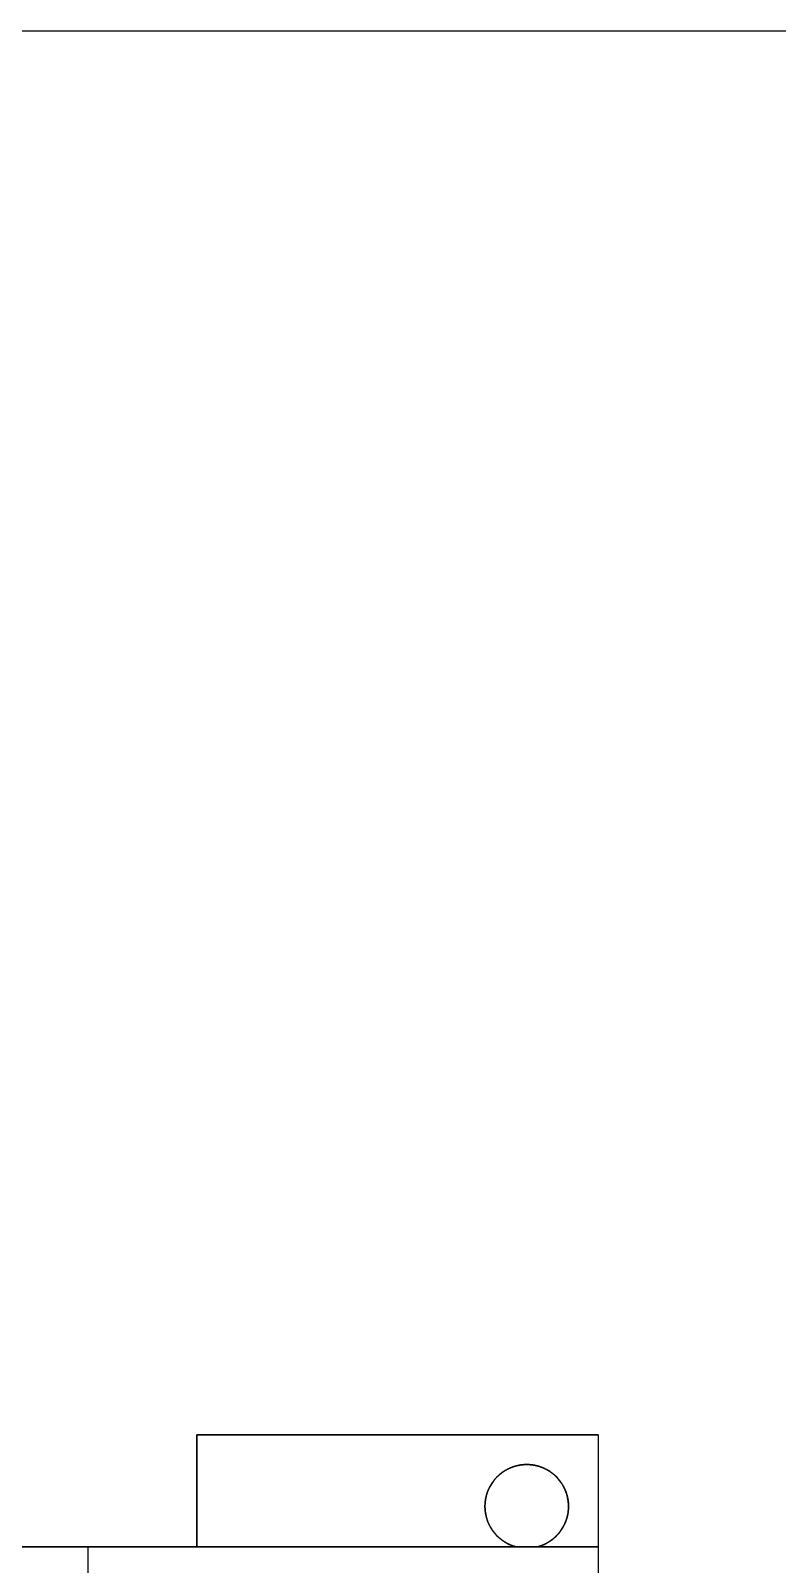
# Paper-space layout 'Sample Network Drawing - A1 Sheet' of a CAD drawing. Extents: x 49 to 806, y 22 to 564.
# Drawn here: x 401.94 to 406.4, y 205.72 to 214.88 of the extents above; entities that cross this region are included whole.
import ezdxf

# ---------------------------------------------------------------- set-up
doc = ezdxf.new("R2010")
doc.units = 0
doc.layers.add('N-EQPM-EXST', color=252, linetype='Continuous', lineweight=25)

psp = doc.layouts.new('Sample Network Drawing - A1 Sheet')

# ---------------------------------------------------------------- linework, layer by layer
at = {"layer": 'N-EQPM-EXST'}
for p, q in [((402.9314, 205.8198, -27.0761), (402.9314, 206.4898, -27.0761)), ((402.9314, 206.4898, -27.0761), (405.3314, 206.4898, -27.0761)), ((402.9314, 205.8198, -27.0761), (402.9314, 206.4898, -27.0761)), ((402.9314, 206.4898, -27.0761), (402.9314, 206.4898, -27.0761)), ((402.9314, 206.4898, -27.0761), (402.9314, 205.8198, -27.0761)), ((402.9314, 206.4898, -27.0761), (405.3314, 206.4898, -27.0761)), ((402.9314, 206.4898, -27.0761), (402.9314, 206.4898, -27.0761)), ((405.3314, 206.4898, -27.0761), (402.9314, 206.4898, -27.0761)), ((405.3314, 206.4898, -27.0761), (405.3314, 205.8198, -27.0761)), ((405.3314, 206.4898, -27.0761), (405.3314, 206.4898, -27.0761)), ((405.3314, 206.4898, -27.0761), (405.3314, 205.4198, -27.0761)), ((405.3314, 206.4898, -27.0761), (405.3314, 206.4898, -27.0761)), ((405.3314, 206.4898, -27.0761), (405.3314, 205.8198, -27.0761)), ((401.8314, 205.8198, -27.0761), (402.2814, 205.8198, -27.0761)), ((401.8314, 205.8198, -27.0761), (402.2814, 205.8198, -27.0761)), ((402.9314, 205.8198, -27.0761), (401.8314, 205.8198, -27.0761)), ((402.2814, 205.8198, -27.0761), (402.2814, 205.6198, -27.0761)), ((402.2814, 205.8198, -27.0761), (402.2814, 205.8198, -27.0761)), ((402.2814, 205.8198, -27.0761), (405.3314, 205.8198, -27.0761)), ((402.2814, 205.8198, -27.0761), (405.3314, 205.8198, -27.0761)), ((402.2814, 205.8198, -27.0761), (402.2814, 194.0198, -27.0761)), ((402.9314, 205.8198, -27.0761), (402.9314, 205.8198, -27.0761)), ((404.8431, 205.8198, -27.0761), (402.9314, 205.8198, -27.0761)), ((404.8431, 205.8198, -27.0761), (402.9314, 205.8198, -27.0761)), ((402.9314, 205.8198, -27.0761), (402.9314, 205.8198, -27.0761)), ((404.8431, 205.8198, -27.0761), (404.8431, 205.8198, -27.0761)), ((404.9647, 205.8198, -27.0761), (404.8431, 205.8198, -27.0761)), ((405.3314, 205.8198, -27.0761), (404.9647, 205.8198, -27.0761)), ((404.9647, 205.8198, -27.0761), (404.9647, 205.8198, -27.0761)), ((405.3314, 205.8198, -27.0761), (404.9647, 205.8198, -27.0761)), ((405.3314, 205.8198, -27.0761), (405.3314, 205.8198, -27.0761)), ((405.3314, 205.8198, -27.0761), (405.3314, 203.9198, -27.0761)), ((405.3314, 205.8198, -27.0761), (405.3314, 205.8198, -27.0761)), ((405.3314, 205.8198, -27.0761), (405.3314, 203.9198, -27.0761))]:
    psp.add_line(p, q, dxfattribs=at)
psp.add_lwpolyline([(368.8148, 214.8817), (427.9164, 214.8817, -0.414214), (430.1039, 212.6942), (430.1039, 189.8606, -0.414214), (427.9164, 187.6731), (368.8148, 187.6731, -0.414214), (366.6273, 189.8606), (366.6273, 212.6942, -0.414214)], format="xyb", close=True, dxfattribs=at)
at = {"layer": 'N-EQPM-EXST', "elevation": -27.0761, "flags": 128}
psp.add_lwpolyline([(404.8432, 205.8198), (404.8404, 205.8205), (404.8377, 205.8212), (404.835, 205.822), (404.8323, 205.8228), (404.8297, 205.8236), (404.827, 205.8245), (404.8243, 205.8253), (404.8217, 205.8262), (404.819, 205.8272), (404.8164, 205.8282), (404.8138, 205.8291), (404.8112, 205.8301), (404.8086, 205.8312), (404.806, 205.8323), (404.8034, 205.8334), (404.8008, 205.8346), (404.7983, 205.8357), (404.7957, 205.8369), (404.7933, 205.8382), (404.7907, 205.8394), (404.7883, 205.8407), (404.7858, 205.842), (404.7833, 205.8433), (404.7809, 205.8447), (404.7784, 205.8461), (404.776, 205.8475), (404.7736, 205.849), (404.7712, 205.8505), (404.7689, 205.852), (404.7665, 205.8535), (404.7642, 205.8551), (404.7619, 205.8567), (404.7596, 205.8582), (404.7573, 205.8599), (404.755, 205.8615), (404.7528, 205.8632), (404.7506, 205.865), (404.7483, 205.8667), (404.7462, 205.8684), (404.744, 205.8702), (404.7419, 205.872), (404.7397, 205.8738), (404.7377, 205.8757), (404.7356, 205.8776), (404.7335, 205.8795), (404.7315, 205.8814), (404.7295, 205.8834), (404.7275, 205.8853), (404.7255, 205.8873), (404.7235, 205.8894), (404.7216, 205.8914), (404.7197, 205.8935), (404.7178, 205.8955), (404.716, 205.8976), (404.7141, 205.8997), (404.7123, 205.9019), (404.7105, 205.9041), (404.7088, 205.9062), (404.707, 205.9084), (404.7053, 205.9106), (404.7036, 205.9129), (404.702, 205.9151), (404.7003, 205.9175), (404.6987, 205.9197), (404.6971, 205.9221), (404.6956, 205.9244), (404.694, 205.9267), (404.6925, 205.9291), (404.6911, 205.9315), (404.6896, 205.9339), (404.6882, 205.9363), (404.6868, 205.9387), (404.6854, 205.9412), (404.684, 205.9436), (404.6827, 205.9461), (404.6815, 205.9486), (404.6802, 205.9511), (404.6789, 205.9536), (404.6778, 205.9561), (404.6766, 205.9587), (404.6754, 205.9612), (404.6743, 205.9638), (404.6732, 205.9664), (404.6722, 205.969), (404.6711, 205.9716), (404.6701, 205.9742), (404.6692, 205.9769), (404.6682, 205.9795), (404.6673, 205.9822), (404.6664, 205.9848), (404.6655, 205.9875), (404.6647, 205.9902), (404.664, 205.9929), (404.6632, 205.9956), (404.6624, 205.9983), (404.6618, 206.001), (404.6611, 206.0037), (404.6604, 206.0065), (404.6598, 206.0092), (404.6592, 206.0119), (404.6587, 206.0147), (404.6582, 206.0174), (404.6577, 206.0202), (404.6572, 206.023), (404.6568, 206.0258), (404.6564, 206.0285), (404.6561, 206.0313), (404.6557, 206.0341), (404.6554, 206.0369), (404.6552, 206.0397), (404.6549, 206.0425), (404.6547, 206.0453), (404.6545, 206.0481), (404.6544, 206.0509), (404.6543, 206.0537), (404.6542, 206.0565), (404.6541, 206.0593), (404.6541, 206.0621), (404.6541, 206.0649), (404.6542, 206.0677), (404.6543, 206.0705), (404.6544, 206.0733), (404.6545, 206.0761), (404.6547, 206.079), (404.6549, 206.0818), (404.6551, 206.0845), (404.6554, 206.0873), (404.6557, 206.0901), (404.656, 206.0929), (404.6564, 206.0957), (404.6567, 206.0985), (404.6572, 206.1012), (404.6577, 206.104), (404.6581, 206.1068), (404.6586, 206.1095), (404.6592, 206.1123), (404.6598, 206.115), (404.6604, 206.1178), (404.661, 206.1205), (404.6617, 206.1232), (404.6623, 206.126), (404.6631, 206.1287), (404.6638, 206.1314), (404.6646, 206.134), (404.6655, 206.1367), (404.6663, 206.1394), (404.6672, 206.1421), (404.6681, 206.1447), (404.669, 206.1474), (404.67, 206.15), (404.671, 206.1526), (404.672, 206.1552), (404.6731, 206.1578), (404.6742, 206.1604), (404.6753, 206.163), (404.6764, 206.1655), (404.6776, 206.1681), (404.6788, 206.1706), (404.68, 206.1732), (404.6813, 206.1757), (404.6826, 206.1782), (404.6839, 206.1807), (404.6853, 206.1831), (404.6866, 206.1856), (404.688, 206.188), (404.6894, 206.1904), (404.6909, 206.1928), (404.6923, 206.1952), (404.6939, 206.1976), (404.6954, 206.1999), (404.6969, 206.2023), (404.6985, 206.2046), (404.7001, 206.2069), (404.7018, 206.2091), (404.7034, 206.2114), (404.7051, 206.2136), (404.7068, 206.2159), (404.7086, 206.2181), (404.7103, 206.2203), (404.7121, 206.2224), (404.7139, 206.2246), (404.7157, 206.2267), (404.7176, 206.2288), (404.7195, 206.2309), (404.7214, 206.2329), (404.7233, 206.235), (404.7253, 206.237), (404.7272, 206.239), (404.7292, 206.241), (404.7312, 206.2429), (404.7332, 206.2448), (404.7353, 206.2467), (404.7374, 206.2486), (404.7395, 206.2505), (404.7416, 206.2523), (404.7437, 206.2541), (404.7459, 206.2559), (404.7481, 206.2577), (404.7503, 206.2594), (404.7525, 206.2611), (404.7548, 206.2628), (404.757, 206.2645), (404.7593, 206.2661), (404.7616, 206.2677), (404.7639, 206.2693), (404.7662, 206.2709), (404.7686, 206.2724), (404.7709, 206.2739), (404.7733, 206.2754), (404.7757, 206.2769), (404.7781, 206.2783), (404.7806, 206.2797), (404.783, 206.2811), (404.7855, 206.2824), (404.7879, 206.2837), (404.7904, 206.285), (404.793, 206.2862), (404.7955, 206.2875), (404.798, 206.2887), (404.8005, 206.2899), (404.8031, 206.291), (404.8057, 206.2921), (404.8082, 206.2932), (404.8109, 206.2943), (404.8135, 206.2953), (404.8161, 206.2963), (404.8187, 206.2973), (404.8213, 206.2982), (404.824, 206.2991), (404.8266, 206.3), (404.8293, 206.3009), (404.832, 206.3017), (404.8347, 206.3025), (404.8374, 206.3032), (404.8401, 206.304), (404.8428, 206.3047), (404.8455, 206.3054), (404.8482, 206.306), (404.851, 206.3066), (404.8537, 206.3072), (404.8565, 206.3078), (404.8593, 206.3082), (404.862, 206.3087), (404.8648, 206.3092), (404.8675, 206.3096), (404.8703, 206.31), (404.8731, 206.3104), (404.8759, 206.3107), (404.8787, 206.311), (404.8814, 206.3113), (404.8842, 206.3115), (404.887, 206.3117), (404.8898, 206.3119), (404.8926, 206.312), (404.8955, 206.3121), (404.8983, 206.3122), (404.9011, 206.3123), (404.9039, 206.3123), (404.9067, 206.3123), (404.9094, 206.3122), (404.9122, 206.3121), (404.9151, 206.312), (404.9179, 206.3119), (404.9207, 206.3117), (404.9235, 206.3115), (404.9263, 206.3113), (404.929, 206.311), (404.9318, 206.3107), (404.9346, 206.3104), (404.9374, 206.31), (404.9402, 206.3096), (404.943, 206.3092), (404.9457, 206.3087), (404.9485, 206.3082), (404.9512, 206.3078), (404.954, 206.3072), (404.9567, 206.3066), (404.9595, 206.306), (404.9622, 206.3054), (404.9649, 206.3047), (404.9676, 206.304), (404.9703, 206.3032), (404.973, 206.3025), (404.9757, 206.3017), (404.9784, 206.3009), (404.9811, 206.3), (404.9837, 206.2991), (404.9864, 206.2982), (404.989, 206.2973), (404.9916, 206.2963), (404.9942, 206.2953), (404.9969, 206.2943), (404.9995, 206.2932), (405.002, 206.2921), (405.0046, 206.291), (405.0072, 206.2899), (405.0097, 206.2887), (405.0122, 206.2875), (405.0148, 206.2862), (405.0173, 206.285), (405.0198, 206.2837), (405.0222, 206.2824), (405.0247, 206.2811), (405.0272, 206.2797), (405.0296, 206.2783), (405.032, 206.2769), (405.0344, 206.2754), (405.0368, 206.2739), (405.0392, 206.2724), (405.0415, 206.2709), (405.0438, 206.2693), (405.0461, 206.2677), (405.0484, 206.2661), (405.0507, 206.2645), (405.053, 206.2628), (405.0552, 206.2611), (405.0574, 206.2594), (405.0596, 206.2577), (405.0618, 206.2559), (405.064, 206.2541), (405.0661, 206.2523), (405.0682, 206.2505), (405.0703, 206.2486), (405.0724, 206.2467), (405.0745, 206.2448), (405.0765, 206.2429), (405.0785, 206.241), (405.0805, 206.239), (405.0825, 206.237), (405.0844, 206.235), (405.0863, 206.2329), (405.0882, 206.2309), (405.0901, 206.2288), (405.092, 206.2267), (405.0938, 206.2246), (405.0956, 206.2224), (405.0974, 206.2203), (405.0991, 206.2181), (405.1009, 206.2159), (405.1026, 206.2136), (405.1043, 206.2114), (405.106, 206.2091), (405.1076, 206.2069), (405.1092, 206.2046), (405.1108, 206.2023), (405.1123, 206.1999), (405.1138, 206.1976), (405.1154, 206.1952), (405.1168, 206.1928), (405.1183, 206.1904), (405.1197, 206.188), (405.1211, 206.1856), (405.1225, 206.1831), (405.1238, 206.1807), (405.1251, 206.1782), (405.1264, 206.1757), (405.1277, 206.1732), (405.1289, 206.1706), (405.1301, 206.1681), (405.1313, 206.1655), (405.1324, 206.163), (405.1336, 206.1604), (405.1346, 206.1578), (405.1357, 206.1552), (405.1367, 206.1526), (405.1377, 206.15), (405.1387, 206.1474), (405.1396, 206.1447), (405.1405, 206.1421), (405.1414, 206.1394), (405.1423, 206.1367), (405.1431, 206.134), (405.1439, 206.1314), (405.1446, 206.1287), (405.1454, 206.126), (405.146, 206.1232), (405.1467, 206.1205), (405.1474, 206.1178), (405.1479, 206.115), (405.1485, 206.1123), (405.1491, 206.1095), (405.1496, 206.1068), (405.1501, 206.104), (405.1505, 206.1012), (405.151, 206.0985), (405.1513, 206.0957), (405.1517, 206.0929), (405.152, 206.0901), (405.1523, 206.0873), (405.1526, 206.0845), (405.1528, 206.0818), (405.153, 206.079), (405.1532, 206.0761), (405.1534, 206.0733), (405.1534, 206.0705), (405.1535, 206.0677), (405.1536, 206.0649), (405.1536, 206.0621), (405.1536, 206.0593), (405.1535, 206.0565), (405.1534, 206.0537), (405.1533, 206.0509), (405.1532, 206.0481), (405.153, 206.0453), (405.1528, 206.0425), (405.1525, 206.0397), (405.1523, 206.0369), (405.152, 206.0341), (405.1516, 206.0313), (405.1513, 206.0285), (405.1509, 206.0258), (405.1505, 206.023), (405.15, 206.0202), (405.1495, 206.0174), (405.149, 206.0147), (405.1485, 206.0119), (405.1479, 206.0092), (405.1473, 206.0065), (405.1466, 206.0037), (405.146, 206.001), (405.1453, 205.9983), (405.1445, 205.9956), (405.1437, 205.9929), (405.143, 205.9902), (405.1422, 205.9875), (405.1413, 205.9848), (405.1404, 205.9822), (405.1395, 205.9795), (405.1386, 205.9769), (405.1376, 205.9742), (405.1366, 205.9716), (405.1355, 205.969), (405.1345, 205.9664), (405.1334, 205.9638), (405.1323, 205.9612), (405.1311, 205.9587), (405.1299, 205.9561), (405.1288, 205.9536), (405.1275, 205.9511), (405.1262, 205.9486), (405.125, 205.9461), (405.1237, 205.9436), (405.1223, 205.9412), (405.1209, 205.9387), (405.1195, 205.9363), (405.1181, 205.9339), (405.1166, 205.9315), (405.1152, 205.9291), (405.1137, 205.9267), (405.1121, 205.9244), (405.1106, 205.9221), (405.109, 205.9197), (405.1074, 205.9175), (405.1057, 205.9151), (405.1041, 205.9129), (405.1024, 205.9106), (405.1007, 205.9084), (405.099, 205.9062), (405.0972, 205.9041), (405.0954, 205.9019), (405.0936, 205.8997), (405.0917, 205.8976), (405.0899, 205.8955), (405.088, 205.8935), (405.0861, 205.8914), (405.0842, 205.8894), (405.0822, 205.8873), (405.0802, 205.8853), (405.0783, 205.8834), (405.0762, 205.8814), (405.0742, 205.8795), (405.0721, 205.8776), (405.0701, 205.8757), (405.068, 205.8738), (405.0659, 205.872), (405.0637, 205.8702), (405.0615, 205.8684), (405.0594, 205.8667), (405.0572, 205.865), (405.0549, 205.8632), (405.0527, 205.8615), (405.0504, 205.8599), (405.0481, 205.8582), (405.0458, 205.8567), (405.0435, 205.8551), (405.0412, 205.8535), (405.0388, 205.852), (405.0365, 205.8505), (405.0341, 205.849), (405.0317, 205.8475), (405.0293, 205.8461), (405.0268, 205.8447), (405.0244, 205.8433), (405.0219, 205.842), (405.0194, 205.8407), (405.017, 205.8394), (405.0144, 205.8382), (405.012, 205.8369), (405.0094, 205.8357), (405.0069, 205.8346), (405.0043, 205.8334), (405.0017, 205.8323), (404.9992, 205.8312), (404.9965, 205.8301), (404.9939, 205.8291), (404.9913, 205.8282), (404.9887, 205.8272), (404.986, 205.8262), (404.9834, 205.8253), (404.9808, 205.8245), (404.978, 205.8236), (404.9754, 205.8228), (404.9727, 205.822), (404.97, 205.8212), (404.9673, 205.8205), (404.9646, 205.8198), (404.9673, 205.8205), (404.97, 205.8212), (404.9727, 205.822), (404.9754, 205.8228), (404.978, 205.8236), (404.9808, 205.8245), (404.9834, 205.8253), (404.986, 205.8262), (404.9887, 205.8272), (404.9913, 205.8282), (404.9939, 205.8291), (404.9965, 205.8301), (404.9992, 205.8312), (405.0017, 205.8323), (405.0043, 205.8334), (405.0069, 205.8346), (405.0094, 205.8357), (405.012, 205.8369), (405.0144, 205.8382), (405.017, 205.8394), (405.0194, 205.8407), (405.0219, 205.842), (405.0244, 205.8433), (405.0268, 205.8447), (405.0293, 205.8461), (405.0317, 205.8475), (405.0341, 205.849), (405.0365, 205.8505), (405.0388, 205.852), (405.0412, 205.8535), (405.0435, 205.8551), (405.0458, 205.8567), (405.0481, 205.8582), (405.0504, 205.8599), (405.0527, 205.8615), (405.0549, 205.8632), (405.0572, 205.865), (405.0594, 205.8667), (405.0615, 205.8684), (405.0637, 205.8702), (405.0659, 205.872), (405.068, 205.8738), (405.0701, 205.8757), (405.0721, 205.8776), (405.0742, 205.8795), (405.0762, 205.8814), (405.0783, 205.8834), (405.0802, 205.8853), (405.0822, 205.8873), (405.0842, 205.8894), (405.0861, 205.8914), (405.088, 205.8935), (405.0899, 205.8955), (405.0917, 205.8976), (405.0936, 205.8997), (405.0954, 205.9019), (405.0972, 205.9041), (405.099, 205.9062), (405.1007, 205.9084), (405.1024, 205.9106), (405.1041, 205.9129), (405.1057, 205.9151), (405.1074, 205.9175), (405.109, 205.9197), (405.1106, 205.9221), (405.1121, 205.9244), (405.1137, 205.9267), (405.1152, 205.9291), (405.1166, 205.9315), (405.1181, 205.9339), (405.1195, 205.9363), (405.1209, 205.9387), (405.1223, 205.9412), (405.1237, 205.9436), (405.125, 205.9461), (405.1262, 205.9486), (405.1275, 205.9511), (405.1288, 205.9536), (405.1299, 205.9561), (405.1311, 205.9587), (405.1323, 205.9612), (405.1334, 205.9638), (405.1345, 205.9664), (405.1355, 205.969), (405.1366, 205.9716), (405.1376, 205.9742), (405.1386, 205.9769), (405.1395, 205.9795), (405.1404, 205.9822), (405.1413, 205.9848), (405.1422, 205.9875), (405.143, 205.9902), (405.1437, 205.9929), (405.1445, 205.9956), (405.1453, 205.9983), (405.146, 206.001), (405.1466, 206.0037), (405.1473, 206.0065), (405.1479, 206.0092), (405.1485, 206.0119), (405.149, 206.0147), (405.1495, 206.0174), (405.15, 206.0202), (405.1505, 206.023), (405.1509, 206.0258), (405.1513, 206.0285), (405.1516, 206.0313), (405.152, 206.0341), (405.1523, 206.0369), (405.1525, 206.0397), (405.1528, 206.0425), (405.153, 206.0453), (405.1532, 206.0481), (405.1533, 206.0509), (405.1534, 206.0537), (405.1535, 206.0565), (405.1536, 206.0593), (405.1536, 206.0621), (405.1536, 206.0649), (405.1535, 206.0677), (405.1534, 206.0705), (405.1534, 206.0733), (405.1532, 206.0761), (405.153, 206.079), (405.1528, 206.0818), (405.1526, 206.0845), (405.1523, 206.0873), (405.152, 206.0901), (405.1517, 206.0929), (405.1513, 206.0957), (405.151, 206.0985), (405.1505, 206.1012), (405.1501, 206.104), (405.1496, 206.1068), (405.1491, 206.1095), (405.1485, 206.1123), (405.1479, 206.115), (405.1474, 206.1178), (405.1467, 206.1205), (405.146, 206.1232), (405.1454, 206.126), (405.1446, 206.1287), (405.1439, 206.1314), (405.1431, 206.134), (405.1423, 206.1367), (405.1414, 206.1394), (405.1405, 206.1421), (405.1396, 206.1447), (405.1387, 206.1474), (405.1377, 206.15), (405.1367, 206.1526), (405.1357, 206.1552), (405.1346, 206.1578), (405.1336, 206.1604), (405.1324, 206.163), (405.1313, 206.1655), (405.1301, 206.1681), (405.1289, 206.1706), (405.1277, 206.1732), (405.1264, 206.1757), (405.1251, 206.1782), (405.1238, 206.1807), (405.1225, 206.1831), (405.1211, 206.1856), (405.1197, 206.188), (405.1183, 206.1904), (405.1168, 206.1928), (405.1154, 206.1952), (405.1138, 206.1976), (405.1123, 206.1999), (405.1108, 206.2023), (405.1092, 206.2046), (405.1076, 206.2069), (405.106, 206.2091), (405.1043, 206.2114), (405.1026, 206.2136), (405.1009, 206.2159), (405.0991, 206.2181), (405.0974, 206.2203), (405.0956, 206.2224), (405.0938, 206.2246), (405.092, 206.2267), (405.0901, 206.2288), (405.0882, 206.2309), (405.0863, 206.2329), (405.0844, 206.235), (405.0825, 206.237), (405.0805, 206.239), (405.0785, 206.241), (405.0765, 206.2429), (405.0745, 206.2448), (405.0724, 206.2467), (405.0703, 206.2486), (405.0682, 206.2505), (405.0661, 206.2523), (405.064, 206.2541), (405.0618, 206.2559), (405.0596, 206.2577), (405.0574, 206.2594), (405.0552, 206.2611), (405.053, 206.2628), (405.0507, 206.2645), (405.0484, 206.2661), (405.0461, 206.2677), (405.0438, 206.2693), (405.0415, 206.2709), (405.0392, 206.2724), (405.0368, 206.2739), (405.0344, 206.2754), (405.032, 206.2769), (405.0296, 206.2783), (405.0272, 206.2797), (405.0247, 206.2811), (405.0222, 206.2824), (405.0198, 206.2837), (405.0173, 206.285), (405.0148, 206.2862), (405.0122, 206.2875), (405.0097, 206.2887), (405.0072, 206.2899), (405.0046, 206.291), (405.002, 206.2921), (404.9995, 206.2932), (404.9969, 206.2943), (404.9942, 206.2953), (404.9916, 206.2963), (404.989, 206.2973), (404.9864, 206.2982), (404.9837, 206.2991), (404.9811, 206.3), (404.9784, 206.3009), (404.9757, 206.3017), (404.973, 206.3025), (404.9703, 206.3032), (404.9676, 206.304), (404.9649, 206.3047), (404.9622, 206.3054), (404.9595, 206.306), (404.9567, 206.3066), (404.954, 206.3072), (404.9512, 206.3078), (404.9485, 206.3082), (404.9457, 206.3087), (404.943, 206.3092), (404.9402, 206.3096), (404.9374, 206.31), (404.9346, 206.3104), (404.9318, 206.3107), (404.929, 206.311), (404.9263, 206.3113), (404.9235, 206.3115), (404.9207, 206.3117), (404.9179, 206.3119), (404.9151, 206.312), (404.9122, 206.3121), (404.9094, 206.3122), (404.9067, 206.3123), (404.9039, 206.3123), (404.9011, 206.3123), (404.8983, 206.3122), (404.8955, 206.3121), (404.8926, 206.312), (404.8898, 206.3119), (404.887, 206.3117), (404.8842, 206.3115), (404.8814, 206.3113), (404.8787, 206.311), (404.8759, 206.3107), (404.8731, 206.3104), (404.8703, 206.31), (404.8675, 206.3096), (404.8648, 206.3092), (404.862, 206.3087), (404.8593, 206.3082), (404.8565, 206.3078), (404.8537, 206.3072), (404.851, 206.3066), (404.8482, 206.306), (404.8455, 206.3054), (404.8428, 206.3047), (404.8401, 206.304), (404.8374, 206.3032), (404.8347, 206.3025), (404.832, 206.3017), (404.8293, 206.3009), (404.8266, 206.3), (404.824, 206.2991), (404.8213, 206.2982), (404.8187, 206.2973), (404.8161, 206.2963), (404.8135, 206.2953), (404.8109, 206.2943), (404.8082, 206.2932), (404.8057, 206.2921), (404.8031, 206.291), (404.8005, 206.2899), (404.798, 206.2887), (404.7955, 206.2875), (404.793, 206.2862), (404.7904, 206.285), (404.7879, 206.2837), (404.7855, 206.2824), (404.783, 206.2811), (404.7806, 206.2797), (404.7781, 206.2783), (404.7757, 206.2769), (404.7733, 206.2754), (404.7709, 206.2739), (404.7686, 206.2724), (404.7662, 206.2709), (404.7639, 206.2693), (404.7616, 206.2677), (404.7593, 206.2661), (404.757, 206.2645), (404.7548, 206.2628), (404.7525, 206.2611), (404.7503, 206.2594), (404.7481, 206.2577), (404.7459, 206.2559), (404.7437, 206.2541), (404.7416, 206.2523), (404.7395, 206.2505), (404.7374, 206.2486), (404.7353, 206.2467), (404.7332, 206.2448), (404.7312, 206.2429), (404.7292, 206.241), (404.7272, 206.239), (404.7253, 206.237), (404.7233, 206.235), (404.7214, 206.2329), (404.7195, 206.2309), (404.7176, 206.2288), (404.7157, 206.2267), (404.7139, 206.2246), (404.7121, 206.2224), (404.7103, 206.2203), (404.7086, 206.2181), (404.7068, 206.2159), (404.7051, 206.2136), (404.7034, 206.2114), (404.7018, 206.2091), (404.7001, 206.2069), (404.6985, 206.2046), (404.6969, 206.2023), (404.6954, 206.1999), (404.6939, 206.1976), (404.6923, 206.1952), (404.6909, 206.1928), (404.6894, 206.1904), (404.688, 206.188), (404.6866, 206.1856), (404.6853, 206.1831), (404.6839, 206.1807), (404.6826, 206.1782), (404.6813, 206.1757), (404.68, 206.1732), (404.6788, 206.1706), (404.6776, 206.1681), (404.6764, 206.1655), (404.6753, 206.163), (404.6742, 206.1604), (404.6731, 206.1578), (404.672, 206.1552), (404.671, 206.1526), (404.67, 206.15), (404.669, 206.1474), (404.6681, 206.1447), (404.6672, 206.1421), (404.6663, 206.1394), (404.6655, 206.1367), (404.6646, 206.134), (404.6638, 206.1314), (404.6631, 206.1287), (404.6623, 206.126), (404.6617, 206.1232), (404.661, 206.1205), (404.6604, 206.1178), (404.6598, 206.115), (404.6592, 206.1123), (404.6586, 206.1095), (404.6581, 206.1068), (404.6577, 206.104), (404.6572, 206.1012), (404.6567, 206.0985), (404.6564, 206.0957), (404.656, 206.0929), (404.6557, 206.0901), (404.6554, 206.0873), (404.6551, 206.0845), (404.6549, 206.0818), (404.6547, 206.079), (404.6545, 206.0761), (404.6544, 206.0733), (404.6543, 206.0705), (404.6542, 206.0677), (404.6541, 206.0649), (404.6541, 206.0621), (404.6541, 206.0593), (404.6542, 206.0565), (404.6543, 206.0537), (404.6544, 206.0509), (404.6545, 206.0481), (404.6547, 206.0453), (404.6549, 206.0425), (404.6552, 206.0397), (404.6554, 206.0369), (404.6557, 206.0341), (404.6561, 206.0313), (404.6564, 206.0285), (404.6568, 206.0258), (404.6572, 206.023), (404.6577, 206.0202), (404.6582, 206.0174), (404.6587, 206.0147), (404.6592, 206.0119), (404.6598, 206.0092), (404.6604, 206.0065), (404.6611, 206.0037), (404.6618, 206.001), (404.6624, 205.9983), (404.6632, 205.9956), (404.664, 205.9929), (404.6647, 205.9902), (404.6655, 205.9875), (404.6664, 205.9848), (404.6673, 205.9822), (404.6682, 205.9795), (404.6692, 205.9769), (404.6701, 205.9742), (404.6711, 205.9716), (404.6722, 205.969), (404.6732, 205.9664), (404.6743, 205.9638), (404.6754, 205.9612), (404.6766, 205.9587), (404.6778, 205.9561), (404.6789, 205.9536), (404.6802, 205.9511), (404.6815, 205.9486), (404.6827, 205.9461), (404.684, 205.9436), (404.6854, 205.9412), (404.6868, 205.9387), (404.6882, 205.9363), (404.6896, 205.9339), (404.6911, 205.9315), (404.6925, 205.9291), (404.694, 205.9267), (404.6956, 205.9244), (404.6971, 205.9221), (404.6987, 205.9197), (404.7003, 205.9175), (404.702, 205.9151), (404.7036, 205.9129), (404.7053, 205.9106), (404.707, 205.9084), (404.7088, 205.9062), (404.7105, 205.9041), (404.7123, 205.9019), (404.7141, 205.8997), (404.716, 205.8976), (404.7178, 205.8955), (404.7197, 205.8935), (404.7216, 205.8914), (404.7235, 205.8894), (404.7255, 205.8873), (404.7275, 205.8853), (404.7295, 205.8834), (404.7315, 205.8814), (404.7335, 205.8795), (404.7356, 205.8776), (404.7377, 205.8757), (404.7397, 205.8738), (404.7419, 205.872), (404.744, 205.8702), (404.7462, 205.8684), (404.7483, 205.8667), (404.7506, 205.865), (404.7528, 205.8632), (404.755, 205.8615), (404.7573, 205.8599), (404.7596, 205.8582), (404.7619, 205.8567), (404.7642, 205.8551), (404.7665, 205.8535), (404.7689, 205.852), (404.7712, 205.8505), (404.7736, 205.849), (404.776, 205.8475), (404.7784, 205.8461), (404.7809, 205.8447), (404.7833, 205.8433), (404.7858, 205.842), (404.7883, 205.8407), (404.7907, 205.8394), (404.7933, 205.8382), (404.7957, 205.8369), (404.7983, 205.8357), (404.8008, 205.8346), (404.8034, 205.8334), (404.806, 205.8323), (404.8086, 205.8312), (404.8112, 205.8301), (404.8138, 205.8291), (404.8164, 205.8282), (404.819, 205.8272), (404.8217, 205.8262), (404.8243, 205.8253), (404.827, 205.8245), (404.8297, 205.8236), (404.8323, 205.8228), (404.835, 205.822), (404.8377, 205.8212), (404.8404, 205.8205)], close=True, dxfattribs=at)
at = {"layer": 'N-EQPM-EXST'}
psp.add_arc((404.9039, 206.0623, -27.0761), 0.25, 284.06987, 255.93013, dxfattribs=at)

doc.saveas('drawing.dxf')
